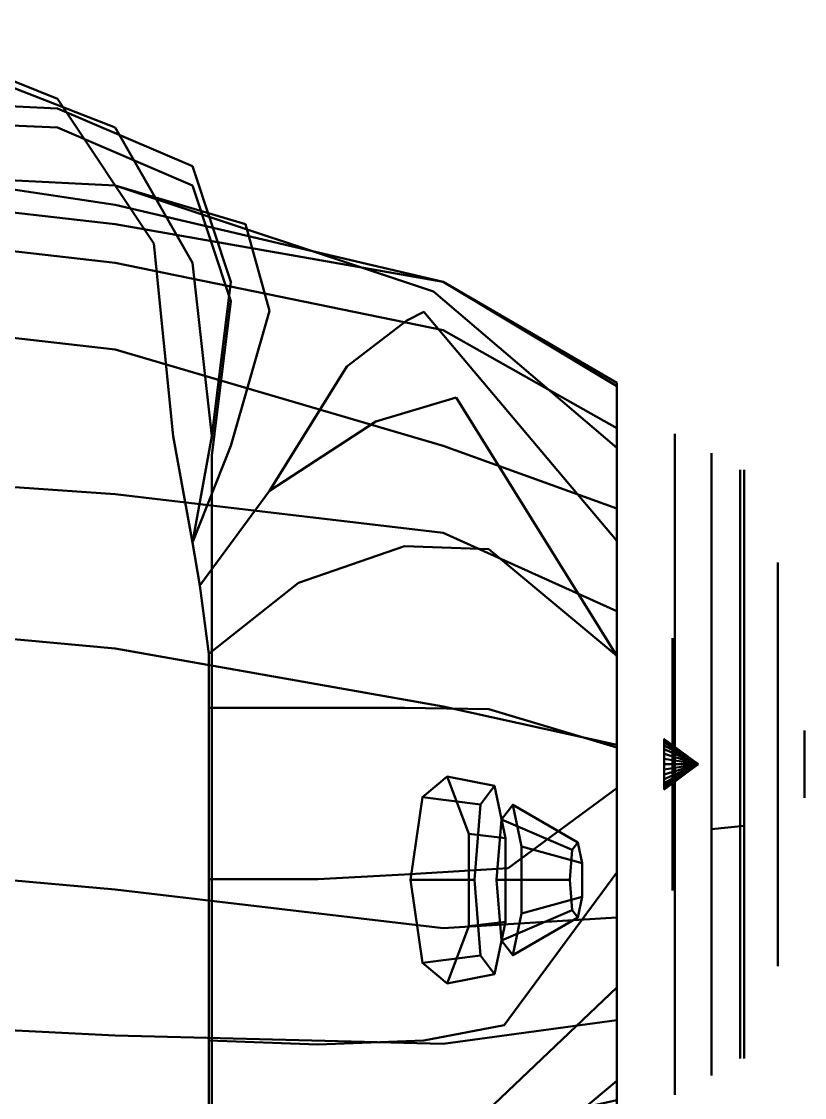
# Model space of a CAD drawing. Header units: inches. Extents: x 297.28 to 301.23, y -10.28 to -8.52.
# Drawn here: x 300.8777 to 301.1353, y -8.9278 to -8.5736 of the extents above; entities that cross this region are included whole.
import ezdxf

# ---------------------------------------------------------------- set-up
doc = ezdxf.new("R2010")
doc.units = ezdxf.units.IN
doc.header["$MEASUREMENT"] = 0
for name, color, linetype, lineweight in [('Ford-chasis', 1, 'CONTINUOUS', 50), ('Ford-Cromados', 2, 'CONTINUOUS', 50), ('Ford-Faro-3D', 4, 'CONTINUOUS', 50), ('Ford-Giro-3D', 40, 'CONTINUOUS', 50)]:
    doc.layers.add(name, color=color, linetype=linetype, lineweight=lineweight)

msp = doc.modelspace()

# ---------------------------------------------------------------- linework, layer by layer
at = {"layer": 'Ford-chasis', "linetype": 'ByBlock'}
for points, invisible_edges in [([(300.90849, -8.60856, 0.4664), (300.88944, -8.59903, 0.4664), (300.82594, -8.57363, 0.56165), (300.85134, -8.58633, 0.56165)], 5), ([(300.85134, -8.58633, 0.56165), (300.88944, -8.60221, 0.56165), (300.81959, -8.59903, 0.6442), (300.76879, -8.57681, 0.6442)], 5), ([(300.93389, -8.62126, 0.4664), (300.90849, -8.60856, 0.4664), (300.85134, -8.58633, 0.56165), (300.88944, -8.60221, 0.56165)], 5), ([(300.88944, -8.60221, 0.56165), (300.90849, -8.62761, 0.56165), (300.84499, -8.62443, 0.6442), (300.81959, -8.59903, 0.6442)], 5), ([(300.92119, -8.64666, 0.37115), (300.93389, -8.65301, 0.37115), (300.90849, -8.60856, 0.4664), (300.88944, -8.59903, 0.4664)], 5), ([(300.95132, -8.64031, 0.4664), (300.93389, -8.62126, 0.4664), (300.88944, -8.60221, 0.56165), (300.90849, -8.62761, 0.56165)], 5), ([(300.93389, -8.65301, 0.37115), (300.94659, -8.65936, 0.37115), (300.93389, -8.62126, 0.4664), (300.90849, -8.60856, 0.4664)], 5), ([(300.94659, -8.65936, 0.37115), (300.95929, -8.66888, 0.37115), (300.95132, -8.64031, 0.4664), (300.93389, -8.62126, 0.4664)], 5), ([(300.76879, -8.62443, 0.7077), (300.84499, -8.62443, 0.6442), (300.90849, -8.63396, 0.6315), (300.90849, -8.64031, 0.6823)], 4), ([(300.76879, -8.62443, 0.7077), (300.76879, -8.63713, 0.76731), (300.90849, -8.65301, 0.74263), (300.90849, -8.64031, 0.6823)], 5), ([(300.84499, -8.62443, 0.6442), (300.90849, -8.62761, 0.56165), (300.90849, -8.62761, 0.56165), (300.90849, -8.63396, 0.6315)], 4), ([(300.90849, -8.62761, 0.56165), (300.95132, -8.64031, 0.4664), (301.01009, -8.6692, 0.50768), (301.01326, -8.66253, 0.5553)], 6), ([(300.90849, -8.62761, 0.56165), (300.90849, -8.63396, 0.6315), (301.01644, -8.65936, 0.6061), (301.01326, -8.66253, 0.5553)], 5), ([(300.90849, -8.63396, 0.6315), (300.90849, -8.64031, 0.6823), (301.01644, -8.65936, 0.6569), (301.01644, -8.65936, 0.6061)], 5), ([(300.76879, -8.63713, 0.76731), (300.76879, -8.66571, 0.80209), (300.90849, -8.68158, 0.77755), (300.90849, -8.65301, 0.74263)], 5), ([(300.90849, -8.65301, 0.74263), (300.90849, -8.64031, 0.6823), (301.01644, -8.65936, 0.6569), (301.01644, -8.67523, 0.7116)], 5), ([(301.00447, -8.67206, 0.4664), (301.01009, -8.6692, 0.50768), (300.95132, -8.64031, 0.4664)], 10), ([(300.95132, -8.64031, 0.4664), (300.95929, -8.66888, 0.37115), (300.98469, -8.68715, 0.37115), (301.00447, -8.67206, 0.4664)], 10), ([(300.94024, -8.71016, 0.3013), (300.92754, -8.71016, 0.3013), (300.92119, -8.64666, 0.37115), (300.93389, -8.65301, 0.37115)], 5), ([(300.90849, -8.68158, 0.77755), (300.90849, -8.65301, 0.74263), (301.01644, -8.67523, 0.7116), (301.01644, -8.71333, 0.74661)], 5), ([(300.94024, -8.71016, 0.3013), (300.94024, -8.71016, 0.3013), (300.93389, -8.65301, 0.37115), (300.94659, -8.65936, 0.37115)], 4), ([(300.94659, -8.71333, 0.3013), (300.94024, -8.71016, 0.3013), (300.94659, -8.65936, 0.37115), (300.95929, -8.66888, 0.37115)], 5), ([(301.01009, -8.6692, 0.50768), (301.01326, -8.66253, 0.5553), (301.07359, -8.71393, 0.5553), (301.07359, -8.74462, 0.52661)], 1), ([(301.01644, -8.65936, 0.6061), (301.01326, -8.66253, 0.5553), (301.07359, -8.71393, 0.5553), (301.07359, -8.69369, 0.59975)], 1), ([(301.01644, -8.65936, 0.6569), (301.01644, -8.67523, 0.7116), (301.07359, -8.70754, 0.695), (301.07359, -8.69259, 0.6442)], 1), ([(301.01644, -8.65936, 0.6569), (301.01644, -8.65936, 0.6061), (301.07359, -8.69369, 0.59975), (301.07359, -8.69259, 0.6442)], 1), ([(300.76879, -8.66571, 0.80209), (300.76879, -8.71968, 0.82116), (300.90849, -8.72921, 0.7967), (300.90849, -8.68158, 0.77755)], 5), ([(300.95929, -8.66888, 0.37115), (300.94659, -8.71333, 0.3013), (300.95929, -8.72813, 0.2964), (300.98469, -8.68715, 0.37115)], 10), ([(301.02068, -8.69736, 0.4664), (301.01009, -8.6692, 0.50768), (301.00447, -8.67206, 0.4664)], 9), ([(301.01009, -8.6692, 0.50768), (301.02068, -8.69736, 0.4664), (301.07359, -8.78245, 0.50768), (301.07359, -8.74462, 0.52661)], 1), ([(300.98469, -8.68715, 0.37115), (301.00447, -8.67206, 0.4664), (301.02068, -8.69736, 0.4664), (300.99421, -8.70527, 0.37115)], 10), ([(301.01644, -8.67523, 0.7116), (301.01644, -8.71333, 0.74661), (301.07359, -8.73391, 0.72751), (301.07359, -8.70754, 0.695)], 1), ([(300.90849, -8.72921, 0.7967), (300.90849, -8.68158, 0.77755), (301.01644, -8.71333, 0.74661), (301.01644, -8.74191, 0.76535)], 5), ([(300.95929, -8.72813, 0.2964), (300.98469, -8.68715, 0.37115), (300.99421, -8.70527, 0.37115), (300.95929, -8.72813, 0.2964)], 2), ([(301.07359, -8.70754, 0.695), (301.07359, -8.69259, 0.6442), (301.09264, -8.70931, 0.6442), (301.09264, -8.72328, 0.68526)], 10), ([(301.07359, -8.69369, 0.59975), (301.07359, -8.69259, 0.6442), (301.09264, -8.70931, 0.6442), (301.09264, -8.71062, 0.59975)], 10), ([(301.07359, -8.71393, 0.5553), (301.07359, -8.69369, 0.59975), (301.09264, -8.71062, 0.59975), (301.09264, -8.72858, 0.56513)], 10), ([(301.02068, -8.69736, 0.4664), (300.99421, -8.70527, 0.37115), (301.00374, -8.74628, 0.37115), (301.03143, -8.74732, 0.4664)], 10), ([(301.07359, -8.78245, 0.50768), (301.02068, -8.69736, 0.4664), (301.03143, -8.74732, 0.4664)], 2), ([(300.99421, -8.70527, 0.37115), (300.95929, -8.72813, 0.2964), (300.96881, -8.75838, 0.29057), (301.00374, -8.74628, 0.37115)], 10), ([(301.07359, -8.73391, 0.72751), (301.07359, -8.70754, 0.695), (301.09264, -8.72328, 0.68526), (301.09264, -8.74635, 0.71252)], 10), ([(300.94024, -8.71016, 0.3013), (300.92754, -8.71016, 0.3013), (300.93389, -8.74508, 0.26913)], 1), ([(300.93389, -8.74508, 0.26913), (300.94659, -8.71333, 0.3013), (300.94024, -8.71016, 0.3013)], 2), ([(300.94659, -8.71333, 0.3013), (300.93389, -8.74508, 0.26913), (300.93634, -8.75929, 0.25997), (300.95929, -8.72813, 0.2964)], 8), ([(301.01644, -8.71333, 0.74661), (301.01644, -8.74191, 0.76535), (301.07359, -8.76768, 0.74695), (301.07359, -8.73391, 0.72751)], 1), ([(301.07359, -8.71393, 0.5553), (301.07359, -8.74462, 0.52661), (301.09264, -8.75376, 0.53916), (301.09264, -8.72858, 0.56513)], 10), ([(300.76879, -8.71968, 0.82116), (300.76879, -8.76731, 0.8274), (300.90849, -8.78001, 0.80295), (300.90849, -8.72921, 0.7967)], 5), ([(300.90849, -8.78001, 0.80295), (300.90849, -8.72921, 0.7967), (301.01644, -8.74191, 0.76535), (301.01644, -8.79906, 0.77201)], 5), ([(300.93634, -8.75929, 0.25997), (300.95929, -8.72813, 0.2964), (300.96881, -8.75838, 0.29057), (300.93933, -8.78173, 0.25109)], 2), ([(301.07359, -8.76768, 0.74695), (301.07359, -8.73391, 0.72751), (301.09264, -8.74635, 0.71252), (301.09264, -8.77458, 0.72987)], 10), ([(301.01644, -8.74191, 0.76535), (301.01644, -8.79906, 0.77201), (301.07359, -8.81176, 0.7543), (301.07359, -8.76768, 0.74695)], 1), ([(301.00374, -8.79957, 0.37115), (301.00374, -8.74628, 0.37115), (300.96881, -8.75838, 0.29057), (300.97199, -8.79957, 0.28543)], 5), ([(301.03143, -8.74732, 0.4664), (301.03143, -8.79999, 0.4664), (301.00374, -8.79957, 0.37115), (301.00374, -8.74628, 0.37115)], 5), ([(301.07359, -8.81265, 0.50403), (301.07359, -8.78245, 0.50768), (301.03143, -8.74732, 0.4664), (301.03143, -8.79999, 0.4664)], 4), ([(301.07359, -8.78245, 0.50768), (301.07359, -8.74462, 0.52661), (301.09264, -8.75376, 0.53916), (301.09264, -8.78682, 0.5228)], 10), ([(300.96881, -8.75838, 0.29057), (300.97199, -8.79957, 0.28543), (300.93933, -8.79957, 0.24614), (300.93933, -8.78173, 0.25109)], 1), ([(300.90849, -8.80223, 0.80295), (300.90849, -8.78001, 0.80295), (300.76879, -8.76731, 0.8274), (300.76879, -8.79271, 0.8274)], 13), ([(301.07359, -8.81176, 0.7543), (301.07359, -8.76768, 0.74695), (301.09264, -8.77458, 0.72987), (301.09264, -8.81176, 0.73845)], 10), ([(301.01644, -8.79906, 0.77201), (301.01644, -8.81811, 0.77201), (300.90849, -8.80223, 0.80295), (300.90849, -8.78001, 0.80295)], 7), ([(301.09264, -8.78682, 0.5228), (301.09264, -8.8136, 0.51788), (301.07359, -8.81265, 0.50403), (301.07359, -8.78245, 0.50768)], 10), ([(300.76879, -8.84668, 0.82116), (300.76879, -8.79271, 0.8274), (300.90849, -8.80223, 0.80295), (300.90849, -8.85938, 0.7967)], 7), ([(300.97199, -8.79957, 0.28543), (300.97516, -8.85593, 0.27908), (300.93933, -8.85597, 0.23662), (300.93933, -8.79957, 0.24614)], 1), ([(301.00374, -8.85445, 0.37115), (301.00374, -8.79957, 0.37115), (300.97199, -8.79957, 0.28543), (300.97516, -8.85593, 0.27908)], 5), ([(301.03143, -8.79999, 0.4664), (301.03778, -8.85236, 0.4664), (301.00374, -8.85445, 0.37115), (301.00374, -8.79957, 0.37115)], 5), ([(301.07359, -8.82446, 0.7543), (301.07359, -8.81176, 0.7543), (301.01644, -8.79906, 0.77201), (301.01644, -8.81811, 0.77201)], 12), ([(301.07359, -8.82601, 0.50403), (301.07359, -8.81265, 0.50403), (301.03143, -8.79999, 0.4664), (301.03778, -8.85236, 0.4664)], 4), ([(300.90849, -8.80223, 0.80295), (300.90849, -8.85938, 0.7967), (301.01644, -8.87208, 0.76535), (301.01644, -8.81811, 0.77201)], 13), ([(301.09264, -8.81176, 0.73845), (301.09264, -8.82446, 0.73845), (301.07359, -8.82446, 0.7543), (301.07359, -8.81176, 0.7543)], 10), ([(301.09264, -8.8136, 0.51788), (301.09264, -8.82493, 0.51788), (301.07359, -8.82601, 0.50403), (301.07359, -8.81265, 0.50403)], 10), ([(301.01644, -8.87208, 0.76535), (301.01644, -8.81811, 0.77201), (301.07359, -8.82446, 0.7543), (301.07359, -8.86854, 0.74695)], 3), ([(301.07359, -8.82446, 0.7543), (301.07359, -8.86854, 0.74695), (301.09264, -8.86107, 0.73108), (301.09264, -8.82446, 0.73845)], 10), ([(301.09264, -8.82493, 0.51788), (301.09264, -8.84928, 0.5232), (301.07359, -8.85376, 0.50768), (301.07359, -8.82601, 0.50403)], 10), ([(301.07359, -8.85376, 0.50768), (301.07359, -8.82601, 0.50403), (301.03778, -8.85236, 0.4664), (301.03655, -8.90394, 0.47593)], 4), ([(300.76879, -8.9005, 0.80209), (300.76879, -8.84668, 0.82116), (300.90849, -8.85938, 0.7967), (300.90849, -8.90741, 0.77755)], 5), ([(301.07359, -8.85376, 0.50768), (301.07359, -8.89159, 0.52661), (301.09264, -8.8824, 0.5395), (301.09264, -8.84928, 0.5232)], 10), ([(301.03778, -8.85236, 0.4664), (301.03655, -8.90394, 0.47593), (301.01009, -8.90908, 0.37115), (301.00374, -8.85445, 0.37115)], 5), ([(301.02094, -8.94162, 0.50768), (301.03655, -8.90394, 0.47593), (301.07359, -8.85376, 0.50768), (301.07359, -8.89159, 0.52661)], 1), ([(300.97516, -8.85593, 0.27908), (300.97516, -8.91041, 0.2759), (300.93933, -8.90909, 0.23344), (300.93933, -8.85597, 0.23662)], 1), ([(301.01009, -8.90908, 0.37115), (301.00374, -8.85445, 0.37115), (300.97516, -8.85593, 0.27908), (300.97516, -8.91041, 0.2759)], 5), ([(300.90849, -8.85938, 0.7967), (300.90849, -8.90741, 0.77755), (301.01644, -8.91018, 0.74661), (301.01644, -8.87208, 0.76535)], 5), ([(301.07359, -8.86854, 0.74695), (301.07359, -8.90231, 0.72751), (301.09264, -8.88924, 0.71235), (301.09264, -8.86107, 0.73108)], 10), ([(301.01644, -8.91018, 0.74661), (301.01644, -8.87208, 0.76535), (301.07359, -8.86854, 0.74695), (301.07359, -8.90231, 0.72751)], 1), ([(301.07359, -8.92229, 0.5553), (301.07359, -8.89159, 0.52661), (301.09264, -8.8824, 0.5395), (301.09264, -8.90896, 0.56462)], 10), ([(301.07359, -8.90231, 0.72751), (301.07359, -8.92868, 0.695), (301.09264, -8.91248, 0.6856), (301.09264, -8.88924, 0.71235)], 10), ([(301.02094, -8.94162, 0.50768), (301.03117, -8.95781, 0.54586), (301.07359, -8.92229, 0.5553), (301.07359, -8.89159, 0.52661)], 1), ([(300.76879, -8.94138, 0.77121), (300.76879, -8.9005, 0.80209), (300.90849, -8.90741, 0.77755), (300.90849, -8.94889, 0.74263)], 5), ([(301.01644, -8.94132, 0.7116), (301.01644, -8.91018, 0.74661), (301.07359, -8.90231, 0.72751), (301.07359, -8.92868, 0.695)], 1), ([(301.03655, -8.90394, 0.47593), (301.02094, -8.94162, 0.50768), (301.01009, -8.94499, 0.37115), (301.01009, -8.90908, 0.37115)], 5), ([(300.90849, -8.90741, 0.77755), (300.90849, -8.94889, 0.74263), (301.01644, -8.94132, 0.7116), (301.01644, -8.91018, 0.74661)], 5), ([(300.97516, -8.91041, 0.2759), (300.97199, -8.94705, 0.2759), (300.93933, -8.94656, 0.23344), (300.93933, -8.90909, 0.23344)], 1), ([(301.01009, -8.94499, 0.37115), (301.01009, -8.90908, 0.37115), (300.97516, -8.91041, 0.2759), (300.97199, -8.94705, 0.2759)], 5), ([(301.07359, -8.92229, 0.5553), (301.07359, -8.94253, 0.59975), (301.09264, -8.92559, 0.59975), (301.09264, -8.90896, 0.56462)], 10), ([(301.07359, -8.92868, 0.695), (301.07359, -8.94363, 0.6442), (301.09264, -8.92691, 0.6442), (301.09264, -8.91248, 0.6856)], 10), ([(301.02914, -8.96098, 0.59867), (301.03117, -8.95781, 0.54586), (301.07359, -8.92229, 0.5553), (301.07359, -8.94253, 0.59975)], 1), ([(301.07359, -8.94253, 0.59975), (301.07359, -8.94363, 0.6442), (301.09264, -8.92691, 0.6442), (301.09264, -8.92559, 0.59975)], 10)]:
    msp.add_3dface(points, dxfattribs=dict(at, invisible_edges=invisible_edges))
at = {"layer": 'Ford-chasis'}
for points, invisible_edges in [([(300.88944, -9.02448, 0.56165), (300.88944, -8.60856, 0.56165), (300.81959, -8.60538, 0.6442), (300.81959, -9.02448, 0.6442)], 5), ([(300.93389, -8.62761, 0.4664), (300.93389, -9.02448, 0.4664), (300.88944, -9.02448, 0.56165), (300.88944, -8.60856, 0.56165)], 5), ([(300.94659, -9.02448, 0.37115), (300.94659, -8.66571, 0.37115), (300.93389, -8.62761, 0.4664), (300.93389, -9.02448, 0.4664)], 5), ([(300.94024, -8.71651, 0.3013), (300.94024, -9.02448, 0.3013), (300.94659, -9.02448, 0.37115), (300.94659, -8.66571, 0.37115)], 4)]:
    msp.add_3dface(points, dxfattribs=dict(at, invisible_edges=invisible_edges))
at = {"layer": 'Ford-Cromados'}
for points, invisible_edges in [([(301.09264, -8.72328, 0.68526), (301.1047, -8.74157, 0.69757), (301.1047, -8.72016, 0.66048), (301.09264, -8.70931, 0.6442)], 5), ([(301.1047, -8.72016, 0.66048), (301.09264, -8.70931, 0.6442), (301.09264, -8.71062, 0.59975), (301.1047, -8.71568, 0.61788)], 5), ([(301.09264, -8.71062, 0.59975), (301.1047, -8.71568, 0.61788), (301.1047, -8.72892, 0.57715), (301.09264, -8.72858, 0.56513)], 5), ([(301.11544, -8.72122, 0.61847), (301.1047, -8.71568, 0.61788), (301.1047, -8.72016, 0.66048), (301.11544, -8.72545, 0.65876)], 5), ([(301.11544, -8.73374, 0.57994), (301.1047, -8.72892, 0.57715), (301.1047, -8.71568, 0.61788), (301.11544, -8.72122, 0.61847)], 5), ([(301.09195, -8.77658, 0.62429), (301.11422, -8.72122, 0.61847), (301.11422, -8.72545, 0.65876), (301.09195, -8.7784, 0.64155)], 5), ([(301.09195, -8.78195, 0.60777), (301.11422, -8.73374, 0.57994), (301.11422, -8.72122, 0.61847), (301.09195, -8.77658, 0.62429)], 5), ([(301.11544, -8.72545, 0.65876), (301.1047, -8.72016, 0.66048), (301.1047, -8.74157, 0.69757), (301.11544, -8.74571, 0.69384)], 5), ([(301.09195, -8.7784, 0.64155), (301.11422, -8.72545, 0.65876), (301.11422, -8.74571, 0.69384), (301.09195, -8.78708, 0.65659)], 5), ([(301.09264, -8.74635, 0.71252), (301.1047, -8.74157, 0.69757), (301.09264, -8.72328, 0.68526)], 3), ([(301.1047, -8.72892, 0.57715), (301.09264, -8.72858, 0.56513), (301.09264, -8.75376, 0.53916), (301.1047, -8.75757, 0.54533)], 5), ([(301.11544, -8.76084, 0.54983), (301.1047, -8.75757, 0.54533), (301.1047, -8.72892, 0.57715), (301.11544, -8.73374, 0.57994)], 5), ([(301.09195, -8.79357, 0.59487), (301.11422, -8.76084, 0.54983), (301.11422, -8.73374, 0.57994), (301.09195, -8.78195, 0.60777)], 5), ([(301.1047, -8.77622, 0.72274), (301.09264, -8.77458, 0.72987), (301.09264, -8.74635, 0.71252), (301.1047, -8.74157, 0.69757)], 5), ([(301.11544, -8.74571, 0.69384), (301.1047, -8.74157, 0.69757), (301.1047, -8.77622, 0.72274), (301.11544, -8.77848, 0.71765)], 5), ([(301.09195, -8.78708, 0.65659), (301.11422, -8.74571, 0.69384), (301.11422, -8.77848, 0.71765), (301.09195, -8.80113, 0.66679)], 5), ([(301.09264, -8.75376, 0.53916), (301.1047, -8.75757, 0.54533), (301.1047, -8.7967, 0.52791), (301.09264, -8.78682, 0.5228)], 5), ([(301.11544, -8.79785, 0.53335), (301.1047, -8.7967, 0.52791), (301.1047, -8.75757, 0.54533), (301.11544, -8.76084, 0.54983)], 5), ([(301.09195, -8.80943, 0.58781), (301.11422, -8.79785, 0.53335), (301.11422, -8.76084, 0.54983), (301.09195, -8.79357, 0.59487)], 5), ([(301.09264, -8.81176, 0.73845), (301.1047, -8.81811, 0.73164), (301.1047, -8.77622, 0.72274), (301.09264, -8.77458, 0.72987)], 5), ([(301.08917, -8.8098, 0.62778), (301.09195, -8.77658, 0.62429), (301.09195, -8.7784, 0.64155), (301.08917, -8.81017, 0.63123)], 5), ([(301.08917, -8.81088, 0.62447), (301.09195, -8.78195, 0.60777), (301.09195, -8.77658, 0.62429), (301.08917, -8.8098, 0.62778)], 5), ([(301.08917, -8.81017, 0.63123), (301.09195, -8.7784, 0.64155), (301.09195, -8.78708, 0.65659), (301.08917, -8.8119, 0.63424)], 5), ([(301.09195, -8.80113, 0.66679), (301.11422, -8.77848, 0.71765), (301.11422, -8.81811, 0.72608), (301.09195, -8.81811, 0.6704)], 5), ([(301.11544, -8.77848, 0.71765), (301.1047, -8.77622, 0.72274), (301.1047, -8.81811, 0.73164), (301.11544, -8.81811, 0.72608)], 5), ([(301.08917, -8.8132, 0.62189), (301.09195, -8.79357, 0.59487), (301.09195, -8.78195, 0.60777), (301.08917, -8.81088, 0.62447)], 5), ([(301.08917, -8.8119, 0.63424), (301.09195, -8.78708, 0.65659), (301.09195, -8.80113, 0.66679), (301.08917, -8.81471, 0.63628)], 5), ([(301.1047, -8.7967, 0.52791), (301.09264, -8.78682, 0.5228), (301.09264, -8.8136, 0.51788)], 9), ([(301.08917, -8.81637, 0.62048), (301.09195, -8.80943, 0.58781), (301.09195, -8.79357, 0.59487), (301.08917, -8.8132, 0.62189)], 5), ([(301.09264, -8.82493, 0.51788), (301.09264, -8.8136, 0.51788), (301.1047, -8.7967, 0.52791), (301.1047, -8.83952, 0.52791)], 10), ([(301.11544, -8.83836, 0.53335), (301.1047, -8.83952, 0.52791), (301.1047, -8.7967, 0.52791), (301.11544, -8.79785, 0.53335)], 4), ([(301.09195, -8.82679, 0.58781), (301.11422, -8.83836, 0.53335), (301.11422, -8.79785, 0.53335), (301.09195, -8.80943, 0.58781)], 5), ([(301.08917, -8.81471, 0.63628), (301.09195, -8.80113, 0.66679), (301.09195, -8.81811, 0.6704), (301.08917, -8.81811, 0.637)], 5), ([(301.08917, -8.81985, 0.62048), (301.09195, -8.82679, 0.58781), (301.09195, -8.80943, 0.58781), (301.08917, -8.81637, 0.62048)], 5), ([(301.09264, -8.82446, 0.73845), (301.1047, -8.81811, 0.73164), (301.09264, -8.81176, 0.73845)], 3), ([(301.08917, -8.81811, 0.637), (301.09195, -8.81811, 0.6704), (301.09195, -8.83509, 0.66679), (301.08917, -8.82151, 0.63628)], 5), ([(301.09195, -8.81811, 0.6704), (301.11422, -8.81811, 0.72608), (301.11422, -8.85774, 0.71765), (301.09195, -8.83509, 0.66679)], 5), ([(301.1047, -8.81811, 0.73164), (301.09264, -8.82446, 0.73845), (301.09264, -8.86107, 0.73108), (301.1047, -8.86, 0.72274)], 5), ([(301.11544, -8.81811, 0.72608), (301.1047, -8.81811, 0.73164), (301.1047, -8.86, 0.72274), (301.11544, -8.85774, 0.71765)], 5), ([(301.08917, -8.82302, 0.62189), (301.09195, -8.84265, 0.59487), (301.09195, -8.82679, 0.58781), (301.08917, -8.81985, 0.62048)], 5), ([(301.08917, -8.82151, 0.63628), (301.09195, -8.83509, 0.66679), (301.09195, -8.84914, 0.65659), (301.08917, -8.82431, 0.63424)], 5), ([(301.03328, -8.82526, 0.41384), (301.0393, -8.83145, 0.41137), (301.03565, -8.83635, 0.39019), (301.02872, -8.83139, 0.38737)], 5), ([(301.03694, -8.84243, 0.43507), (301.04223, -8.84519, 0.42835), (301.0393, -8.83145, 0.41137), (301.03328, -8.82526, 0.41384)], 5), ([(301.08917, -8.82534, 0.62447), (301.09195, -8.85427, 0.60777), (301.09195, -8.84265, 0.59487), (301.08917, -8.82302, 0.62189)], 5), ([(301.08917, -8.82431, 0.63424), (301.09195, -8.84914, 0.65659), (301.09195, -8.85782, 0.64155), (301.08917, -8.82605, 0.63123)], 5), ([(301.08917, -8.82641, 0.62778), (301.09195, -8.85963, 0.62429), (301.09195, -8.85427, 0.60777), (301.08917, -8.82534, 0.62447)], 5), ([(301.09264, -8.84928, 0.5232), (301.1047, -8.83952, 0.52791), (301.1047, -8.83952, 0.52791), (301.09264, -8.82493, 0.51788)], 5), ([(301.08917, -8.82605, 0.63123), (301.09195, -8.85782, 0.64155), (301.09195, -8.85963, 0.62429), (301.08917, -8.82641, 0.62778)], 5), ([(301.09195, -8.84265, 0.59487), (301.11422, -8.87537, 0.54983), (301.11422, -8.83836, 0.53335), (301.09195, -8.82679, 0.58781)], 5), ([(301.02872, -8.83139, 0.38737), (301.03565, -8.83635, 0.39019), (301.03402, -8.85621, 0.38077), (301.02669, -8.85621, 0.37559)], 5), ([(301.09195, -8.83509, 0.66679), (301.11422, -8.85774, 0.71765), (301.11422, -8.89051, 0.69384), (301.09195, -8.84914, 0.65659)], 5), ([(301.1047, -8.87865, 0.54533), (301.09264, -8.8824, 0.5395), (301.09264, -8.84928, 0.5232), (301.1047, -8.83952, 0.52791)], 5), ([(301.11544, -8.87537, 0.54983), (301.1047, -8.87865, 0.54533), (301.1047, -8.83952, 0.52791), (301.11544, -8.83836, 0.53335)], 1), ([(301.03694, -8.86999, 0.43507), (301.04223, -8.86723, 0.42835), (301.04223, -8.84519, 0.42835), (301.03694, -8.84243, 0.43507)], 5), ([(301.09195, -8.85427, 0.60777), (301.11422, -8.90248, 0.57994), (301.11422, -8.87537, 0.54983), (301.09195, -8.84265, 0.59487)], 5), ([(301.09195, -8.84914, 0.65659), (301.11422, -8.89051, 0.69384), (301.11422, -8.91077, 0.65876), (301.09195, -8.85782, 0.64155)], 5), ([(301.02669, -8.85621, 0.37559), (301.03402, -8.85621, 0.38077), (301.03565, -8.87607, 0.39019), (301.02872, -8.88103, 0.38737)], 5), ([(301.09195, -8.85963, 0.62429), (301.11422, -8.915, 0.61847), (301.11422, -8.90248, 0.57994), (301.09195, -8.85427, 0.60777)], 5), ([(301.09195, -8.85782, 0.64155), (301.11422, -8.91077, 0.65876), (301.11422, -8.915, 0.61847), (301.09195, -8.85963, 0.62429)], 5), ([(301.09264, -8.86107, 0.73108), (301.1047, -8.86, 0.72274), (301.1047, -8.89465, 0.69757), (301.09264, -8.88924, 0.71235)], 5), ([(301.11544, -8.85774, 0.71765), (301.1047, -8.86, 0.72274), (301.1047, -8.89465, 0.69757), (301.11544, -8.89051, 0.69384)], 5), ([(301.03328, -8.88716, 0.41384), (301.0393, -8.88097, 0.41137), (301.04223, -8.86723, 0.42835), (301.03694, -8.86999, 0.43507)], 5), ([(301.02872, -8.88103, 0.38737), (301.03565, -8.87607, 0.39019), (301.0393, -8.88097, 0.41137), (301.03328, -8.88716, 0.41384)], 5), ([(301.09264, -8.90896, 0.56462), (301.1047, -8.9073, 0.57715), (301.1047, -8.87865, 0.54533), (301.09264, -8.8824, 0.5395)], 5), ([(301.11544, -8.90248, 0.57994), (301.1047, -8.9073, 0.57715), (301.1047, -8.87865, 0.54533), (301.11544, -8.87537, 0.54983)], 5), ([(301.09264, -8.88924, 0.71235), (301.1047, -8.89465, 0.69757), (301.1047, -8.89465, 0.69757), (301.09264, -8.91248, 0.6856)], 5), ([(301.11544, -8.89051, 0.69384), (301.1047, -8.89465, 0.69757), (301.1047, -8.91606, 0.66048), (301.11544, -8.91077, 0.65876)], 5), ([(301.1047, -8.89465, 0.69757), (301.09264, -8.91248, 0.6856), (301.09264, -8.92691, 0.6442), (301.1047, -8.91606, 0.66048)], 5), ([(301.11544, -8.915, 0.61847), (301.1047, -8.92054, 0.61788), (301.1047, -8.9073, 0.57715), (301.11544, -8.90248, 0.57994)], 5), ([(301.1047, -8.92054, 0.61788), (301.09264, -8.92559, 0.59975), (301.09264, -8.90896, 0.56462), (301.1047, -8.9073, 0.57715)], 5), ([(301.11544, -8.91077, 0.65876), (301.1047, -8.91606, 0.66048), (301.1047, -8.92054, 0.61788), (301.11544, -8.915, 0.61847)], 5), ([(301.09264, -8.92691, 0.6442), (301.1047, -8.91606, 0.66048), (301.1047, -8.92054, 0.61788), (301.09264, -8.92559, 0.59975)], 5)]:
    msp.add_3dface(points, dxfattribs=dict(at, invisible_edges=invisible_edges))
for points in [[(301.1003, -8.81811, 0.62865), (301.08917, -8.81088, 0.62447), (301.08917, -8.8098, 0.62778), (301.1003, -8.81811, 0.62865)], [(301.1003, -8.81811, 0.62865), (301.08917, -8.8098, 0.62778), (301.08917, -8.81017, 0.63123), (301.1003, -8.81811, 0.62865)], [(301.1003, -8.81811, 0.62865), (301.08917, -8.81017, 0.63123), (301.08917, -8.8119, 0.63424), (301.1003, -8.81811, 0.62865)], [(301.1003, -8.81811, 0.62865), (301.08917, -8.8132, 0.62189), (301.08917, -8.81088, 0.62447), (301.1003, -8.81811, 0.62865)], [(301.1003, -8.81811, 0.62865), (301.08917, -8.8119, 0.63424), (301.08917, -8.81471, 0.63628), (301.1003, -8.81811, 0.62865)], [(301.1003, -8.81811, 0.62865), (301.08917, -8.81637, 0.62048), (301.08917, -8.8132, 0.62189), (301.1003, -8.81811, 0.62865)], [(301.1003, -8.81811, 0.62865), (301.08917, -8.81471, 0.63628), (301.08917, -8.81811, 0.637), (301.1003, -8.81811, 0.62865)], [(301.1003, -8.81811, 0.62865), (301.08917, -8.81985, 0.62048), (301.08917, -8.81637, 0.62048), (301.1003, -8.81811, 0.62865)], [(301.1003, -8.81811, 0.62865), (301.08917, -8.82431, 0.63424), (301.08917, -8.82605, 0.63123), (301.1003, -8.81811, 0.62865)], [(301.1003, -8.81811, 0.62865), (301.08917, -8.82605, 0.63123), (301.08917, -8.82641, 0.62778), (301.1003, -8.81811, 0.62865)], [(301.1003, -8.81811, 0.62865), (301.08917, -8.82641, 0.62778), (301.08917, -8.82534, 0.62447), (301.1003, -8.81811, 0.62865)], [(301.1003, -8.81811, 0.62865), (301.08917, -8.82534, 0.62447), (301.08917, -8.82302, 0.62189), (301.1003, -8.81811, 0.62865)], [(301.1003, -8.81811, 0.62865), (301.08917, -8.82302, 0.62189), (301.08917, -8.81985, 0.62048), (301.1003, -8.81811, 0.62865)], [(301.1003, -8.81811, 0.62865), (301.08917, -8.81811, 0.637), (301.08917, -8.82151, 0.63628), (301.1003, -8.81811, 0.62865)], [(301.1003, -8.81811, 0.62865), (301.08917, -8.82151, 0.63628), (301.08917, -8.82431, 0.63424), (301.1003, -8.81811, 0.62865)], [(301.01776, -8.82216, 0.41723), (301.03328, -8.82526, 0.41384), (301.02872, -8.83139, 0.38737), (301.00961, -8.8289, 0.38866)], [(301.02491, -8.84106, 0.44004), (301.03694, -8.84243, 0.43507), (301.03328, -8.82526, 0.41384), (301.01776, -8.82216, 0.41723)], [(301.00961, -8.8289, 0.38866), (301.02872, -8.83139, 0.38737), (301.02669, -8.85621, 0.37559), (301.00569, -8.85621, 0.37624)], [(301.02491, -8.87136, 0.44004), (301.03694, -8.86999, 0.43507), (301.03694, -8.84243, 0.43507), (301.02491, -8.84106, 0.44004)], [(301.00569, -8.85621, 0.37624), (301.02669, -8.85621, 0.37559), (301.02872, -8.88103, 0.38737), (301.00961, -8.88351, 0.38866)], [(301.01776, -8.89026, 0.41723), (301.03328, -8.88716, 0.41384), (301.03694, -8.86999, 0.43507), (301.02491, -8.87136, 0.44004)], [(301.00961, -8.88351, 0.38866), (301.02872, -8.88103, 0.38737), (301.03328, -8.88716, 0.41384), (301.01776, -8.89026, 0.41723)]]:
    msp.add_3dface(points, dxfattribs=at)
at = {"layer": 'Ford-Faro-3D', "invisible_edges": 5}
for points in [[(301.12657, -8.75167, 0.62167), (301.11544, -8.72122, 0.61847), (301.11544, -8.72545, 0.65876), (301.12657, -8.75457, 0.64929)], [(301.12657, -8.76025, 0.59525), (301.11544, -8.73374, 0.57994), (301.11544, -8.72122, 0.61847), (301.12657, -8.75167, 0.62167)], [(301.12657, -8.75457, 0.64929), (301.11544, -8.72545, 0.65876), (301.11544, -8.74571, 0.69384), (301.12657, -8.76846, 0.67335)], [(301.12657, -8.77884, 0.5746), (301.11544, -8.76084, 0.54983), (301.11544, -8.73374, 0.57994), (301.12657, -8.76025, 0.59525)], [(301.12657, -8.76846, 0.67335), (301.11544, -8.74571, 0.69384), (301.11544, -8.77848, 0.71765), (301.12657, -8.79094, 0.68968)], [(301.13533, -8.80704, 0.62749), (301.12657, -8.75167, 0.62167), (301.12657, -8.75457, 0.64929), (301.13533, -8.80752, 0.63209)], [(301.13533, -8.80847, 0.62308), (301.12657, -8.76025, 0.59525), (301.12657, -8.75167, 0.62167), (301.13533, -8.80704, 0.62749)], [(301.13533, -8.80752, 0.63209), (301.12657, -8.75457, 0.64929), (301.12657, -8.76846, 0.67335), (301.13533, -8.80983, 0.6361)], [(301.12657, -8.80422, 0.5633), (301.11544, -8.79785, 0.53335), (301.11544, -8.76084, 0.54983), (301.12657, -8.77884, 0.5746)], [(301.13533, -8.81156, 0.61964), (301.12657, -8.77884, 0.5746), (301.12657, -8.76025, 0.59525), (301.13533, -8.80847, 0.62308)], [(301.13533, -8.80983, 0.6361), (301.12657, -8.76846, 0.67335), (301.12657, -8.79094, 0.68968), (301.13533, -8.81358, 0.63882)], [(301.12657, -8.79094, 0.68968), (301.11544, -8.77848, 0.71765), (301.11544, -8.81811, 0.72608), (301.12657, -8.81811, 0.69546)], [(301.13533, -8.81579, 0.61776), (301.12657, -8.80422, 0.5633), (301.12657, -8.77884, 0.5746), (301.13533, -8.81156, 0.61964)], [(301.13533, -8.81358, 0.63882), (301.12657, -8.79094, 0.68968), (301.12657, -8.81811, 0.69546), (301.13533, -8.81811, 0.63978)], [(301.12657, -8.832, 0.5633), (301.11544, -8.83836, 0.53335), (301.11544, -8.79785, 0.53335), (301.12657, -8.80422, 0.5633)], [(301.13533, -8.82042, 0.61776), (301.12657, -8.832, 0.5633), (301.12657, -8.80422, 0.5633), (301.13533, -8.81579, 0.61776)], [(301.13533, -8.81811, 0.62865), (301.13533, -8.80847, 0.62308), (301.13533, -8.80704, 0.62749), (301.13533, -8.81811, 0.62865)], [(301.13533, -8.81811, 0.62865), (301.13533, -8.80704, 0.62749), (301.13533, -8.80752, 0.63209), (301.13533, -8.81811, 0.62865)], [(301.13533, -8.81811, 0.62865), (301.13533, -8.80752, 0.63209), (301.13533, -8.80983, 0.6361), (301.13533, -8.81811, 0.62865)], [(301.13533, -8.81811, 0.62865), (301.13533, -8.81156, 0.61964), (301.13533, -8.80847, 0.62308), (301.13533, -8.81811, 0.62865)], [(301.13533, -8.81811, 0.62865), (301.13533, -8.80983, 0.6361), (301.13533, -8.81358, 0.63882), (301.13533, -8.81811, 0.62865)], [(301.13533, -8.81811, 0.62865), (301.13533, -8.81579, 0.61776), (301.13533, -8.81156, 0.61964), (301.13533, -8.81811, 0.62865)], [(301.13533, -8.81811, 0.62865), (301.13533, -8.81358, 0.63882), (301.13533, -8.81811, 0.63978), (301.13533, -8.81811, 0.62865)], [(301.12657, -8.81811, 0.69546), (301.11544, -8.81811, 0.72608), (301.11544, -8.85774, 0.71765), (301.12657, -8.84528, 0.68968)], [(301.13533, -8.81811, 0.63978), (301.12657, -8.81811, 0.69546), (301.12657, -8.84528, 0.68968), (301.13533, -8.82264, 0.63882)], [(301.13533, -8.81811, 0.62865), (301.13533, -8.82042, 0.61776), (301.13533, -8.81579, 0.61776), (301.13533, -8.81811, 0.62865)], [(301.13533, -8.81811, 0.62865), (301.13533, -8.82775, 0.62308), (301.13533, -8.82465, 0.61964), (301.13533, -8.81811, 0.62865)], [(301.13533, -8.81811, 0.62865), (301.13533, -8.82465, 0.61964), (301.13533, -8.82042, 0.61776), (301.13533, -8.81811, 0.62865)], [(301.13533, -8.81811, 0.62865), (301.13533, -8.82918, 0.62749), (301.13533, -8.82775, 0.62308), (301.13533, -8.81811, 0.62865)], [(301.13533, -8.81811, 0.62865), (301.13533, -8.8287, 0.63209), (301.13533, -8.82918, 0.62749), (301.13533, -8.81811, 0.62865)], [(301.13533, -8.81811, 0.62865), (301.13533, -8.82638, 0.6361), (301.13533, -8.8287, 0.63209), (301.13533, -8.81811, 0.62865)], [(301.13533, -8.81811, 0.62865), (301.13533, -8.82264, 0.63882), (301.13533, -8.82638, 0.6361), (301.13533, -8.81811, 0.62865)], [(301.13533, -8.81811, 0.62865), (301.13533, -8.81811, 0.63978), (301.13533, -8.82264, 0.63882), (301.13533, -8.81811, 0.62865)], [(301.13533, -8.82465, 0.61964), (301.12657, -8.85738, 0.5746), (301.12657, -8.832, 0.5633), (301.13533, -8.82042, 0.61776)], [(301.13533, -8.82264, 0.63882), (301.12657, -8.84528, 0.68968), (301.12657, -8.86776, 0.67335), (301.13533, -8.82638, 0.6361)], [(301.13533, -8.82775, 0.62308), (301.12657, -8.87596, 0.59525), (301.12657, -8.85738, 0.5746), (301.13533, -8.82465, 0.61964)], [(301.13533, -8.82638, 0.6361), (301.12657, -8.86776, 0.67335), (301.12657, -8.88165, 0.64929), (301.13533, -8.8287, 0.63209)], [(301.13533, -8.82918, 0.62749), (301.12657, -8.88455, 0.62167), (301.12657, -8.87596, 0.59525), (301.13533, -8.82775, 0.62308)], [(301.13533, -8.8287, 0.63209), (301.12657, -8.88165, 0.64929), (301.12657, -8.88455, 0.62167), (301.13533, -8.82918, 0.62749)], [(301.12657, -8.85738, 0.5746), (301.11544, -8.87537, 0.54983), (301.11544, -8.83836, 0.53335), (301.12657, -8.832, 0.5633)], [(301.12657, -8.84528, 0.68968), (301.11544, -8.85774, 0.71765), (301.11544, -8.89051, 0.69384), (301.12657, -8.86776, 0.67335)], [(301.12657, -8.87596, 0.59525), (301.11544, -8.90248, 0.57994), (301.11544, -8.87537, 0.54983), (301.12657, -8.85738, 0.5746)], [(301.12657, -8.86776, 0.67335), (301.11544, -8.89051, 0.69384), (301.11544, -8.91077, 0.65876), (301.12657, -8.88165, 0.64929)], [(301.12657, -8.88455, 0.62167), (301.11544, -8.915, 0.61847), (301.11544, -8.90248, 0.57994), (301.12657, -8.87596, 0.59525)], [(301.12657, -8.88165, 0.64929), (301.11544, -8.91077, 0.65876), (301.11544, -8.915, 0.61847), (301.12657, -8.88455, 0.62167)]]:
    msp.add_3dface(points, dxfattribs=at)
at = {"layer": 'Ford-Giro-3D'}
for points in [[(301.03565, -8.83635, 0.39019), (301.0589, -8.84628, 0.39422), (301.06072, -8.84383, 0.40481), (301.0393, -8.83145, 0.41137)], [(301.0393, -8.83145, 0.41137), (301.06072, -8.84383, 0.40481), (301.06219, -8.8507, 0.4133), (301.04223, -8.84519, 0.42835)], [(301.03402, -8.85621, 0.38077), (301.05808, -8.85621, 0.38951), (301.0589, -8.84628, 0.39422), (301.03565, -8.83635, 0.39019)], [(301.04223, -8.84519, 0.42835), (301.06219, -8.8507, 0.4133), (301.06219, -8.86172, 0.4133), (301.04223, -8.86723, 0.42835)], [(301.03565, -8.87607, 0.39019), (301.0589, -8.86614, 0.39422), (301.05808, -8.85621, 0.38951), (301.03402, -8.85621, 0.38077)], [(301.04223, -8.86723, 0.42835), (301.06219, -8.86172, 0.4133), (301.06072, -8.86859, 0.40481), (301.0393, -8.88097, 0.41137)], [(301.0393, -8.88097, 0.41137), (301.06072, -8.86859, 0.40481), (301.0589, -8.86614, 0.39422), (301.03565, -8.87607, 0.39019)]]:
    msp.add_3dface(points, dxfattribs=at)
at = {"layer": 'Ford-Giro-3D', "invisible_edges": 5}
for points in [[(301.05808, -8.85621, 0.38951), (301.06024, -8.85621, 0.40202), (301.06024, -8.85621, 0.40202), (301.0589, -8.84628, 0.39422)], [(301.0589, -8.84628, 0.39422), (301.06024, -8.85621, 0.40202), (301.06024, -8.85621, 0.40202), (301.06072, -8.84383, 0.40481)], [(301.06072, -8.84383, 0.40481), (301.06024, -8.85621, 0.40202), (301.06024, -8.85621, 0.40202), (301.06219, -8.8507, 0.4133)], [(301.06219, -8.8507, 0.4133), (301.06024, -8.85621, 0.40202), (301.06024, -8.85621, 0.40202), (301.06219, -8.86172, 0.4133)], [(301.0589, -8.86614, 0.39422), (301.06024, -8.85621, 0.40202), (301.06024, -8.85621, 0.40202), (301.05808, -8.85621, 0.38951)], [(301.06072, -8.86859, 0.40481), (301.06024, -8.85621, 0.40202), (301.06024, -8.85621, 0.40202), (301.0589, -8.86614, 0.39422)], [(301.06219, -8.86172, 0.4133), (301.06024, -8.85621, 0.40202), (301.06024, -8.85621, 0.40202), (301.06072, -8.86859, 0.40481)]]:
    msp.add_3dface(points, dxfattribs=at)

doc.saveas('drawing.dxf')
